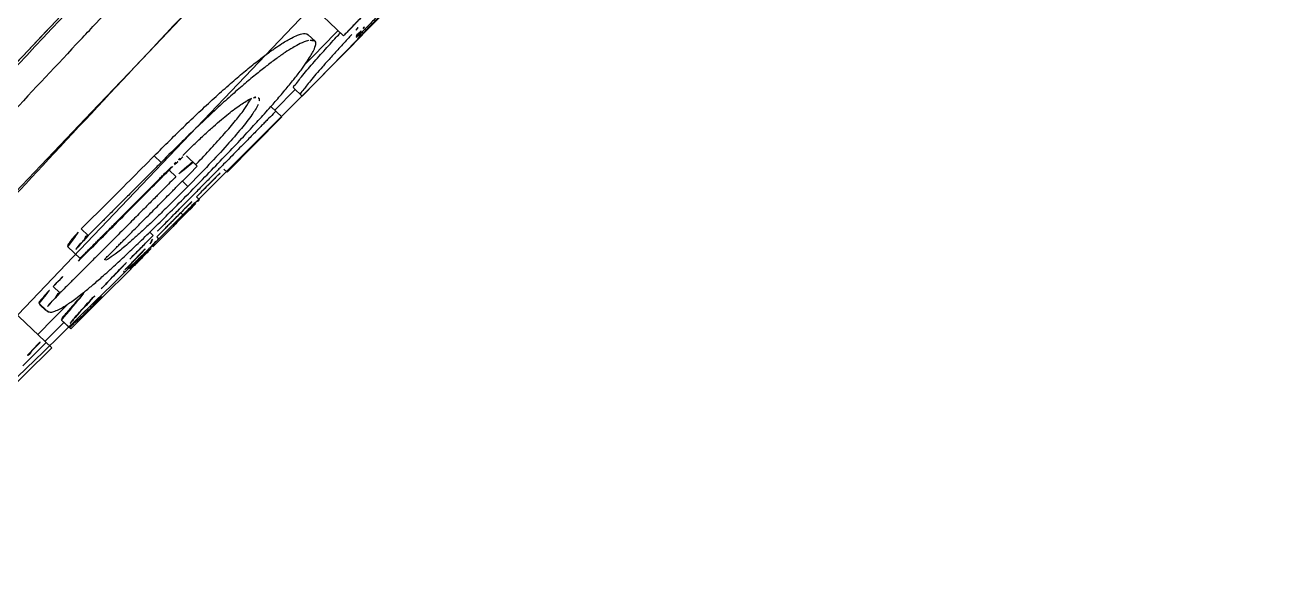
# Model space of a CAD drawing. Header units: millimetres. Extents: x 1145859089 to 1147511753, y -1047484727 to -1047247487.
# Drawn here: x 1147322598.42 to 1147322628.89, y -1047436624.09 to -1047436610.45 of the extents above; entities that cross this region are included whole.
import ezdxf
from ezdxf.xclip import XClip

# ---------------------------------------------------------------- set-up
doc = ezdxf.new("R2010")
doc.units = ezdxf.units.MM
doc.header["$LTSCALE"] = 100
doc.header["$MEASUREMENT"] = 0
doc.header["$XCLIPFRAME"] = 2
doc.layers.get('0').update_dxf_attribs({"linetype": 'CONTINUOUS'})
doc.layers.add('XREF', color=135, linetype='CONTINUOUS')
doc.layers.add('단지배치도$0$W240910', color=135, linetype='CONTINUOUS')

# ---------------------------------------------------------------- blocks, each defined once
blk = doc.blocks.new('단지배치도$0$zw$9902')
at = {"layer": '단지배치도$0$W240910', "linetype": 'ByBlock', "ltscale": 20}
for p, q in [((62296.523, -65279.298), (62410.382, -65159.882)), ((62328.063, -65240.058), (62326.053, -65242.195)), ((62333.274, -65240.608), (62334.104, -65241.4)), ((62333.252, -65241.376), (62333.42, -65241.536)), ((62333.252, -65241.376), (62333.253, -65241.377)), ((62333.573, -65241.685), (62333.973, -65241.274)), ((62334.506, -65241.412), (62334.602, -65241.313)), ((62334.521, -65241.295), (62334.546, -65241.319)), ((62334.453, -65241.48), (62333.099, -65242.865)), ((62333.441, -65241.819), (62333.573, -65241.685)), ((62334.447, -65241.473), (62334.506, -65241.412)), ((62334.454, -65241.48), (62334.447, -65241.473)), ((62333.187, -65242.081), (62333.441, -65241.819)), ((62332.051, -65242.909), (62332.062, -65242.923)), ((62332.932, -65242.706), (62332.44, -65243.207)), ((62332.898, -65242.674), (62333.099, -65242.865)), ((62332.607, -65243.366), (62332.345, -65243.116)), ((62332.607, -65243.366), (62331.284, -65244.708)), ((62329.684, -65244.472), (62329.518, -65244.313)), ((62330.559, -65244.561), (62330.299, -65244.312)), ((62330.045, -65244.813), (62329.879, -65244.655)), ((62330.044, -65245.082), (62330.377, -65244.745)), ((62330.377, -65244.745), (62330.559, -65244.561)), ((62330.524, -65244.527), (62330.546, -65244.504)), ((62331.206, -65244.633), (62331.284, -65244.708)), ((62330.2, -65244.924), (62330.334, -65245.052)), ((62330.521, -65245.204), (62330.186, -65245.542)), ((62330.614, -65245.378), (62330.54, -65245.307)), ((62330.213, -65245.738), (62329.808, -65246.147)), ((62330.213, -65245.738), (62330.162, -65245.689)), ((62327.917, -65246.243), (62327.75, -65246.084)), ((62329.467, -65246.268), (62329.34, -65246.395)), ((62329.493, -65246.241), (62329.41, -65246.162)), ((62329.493, -65246.241), (62329.467, -65246.268)), ((62329.486, -65246.514), (62329.732, -65246.267)), ((62329.582, -65246.274), (62329.621, -65246.235)), ((62329.808, -65246.147), (62329.633, -65246.323)), ((62329.732, -65246.267), (62329.83, -65246.168)), ((62329.83, -65246.168), (62329.975, -65246.022)), ((62327.427, -65246.517), (62327.72, -65246.797)), ((62329.633, -65246.323), (62329.582, -65246.274)), ((62327.684, -65246.861), (62327.734, -65246.81)), ((62328.875, -65247.133), (62328.34, -65247.667)), ((62328.87, -65247.137), (62328.871, -65247.136)), ((62328.871, -65247.136), (62328.875, -65247.133)), ((62328.875, -65247.133), (62328.909, -65247.098)), ((62328.909, -65247.098), (62329.018, -65246.988)), ((62327.235, -65247.634), (62327.068, -65247.475)), ((62328.34, -65247.667), (62327.501, -65248.503)), ((62327.035, -65248.966), (62325.919, -65247.902)), ((62326.898, -65248.052), (62326.732, -65247.893)), ((62326.893, -65248.057), (62326.748, -65247.918)), ((62327.085, -65248.249), (62327.435, -65247.899)), ((62326.696, -65248.637), (62327.085, -65248.249)), ((62327.334, -65248.344), (62326.868, -65248.807)), ((62327.272, -65248.291), (62327.438, -65248.45)), ((62327.441, -65248.456), (62327.274, -65248.297)), ((62327.498, -65248.506), (62327.443, -65248.454)), ((62327.035, -65248.966), (62325.696, -65250.289)), ((62326.901, -65248.838), (62326.449, -65249.288)), ((62326.449, -65249.288), (62326.336, -65249.4))]:
    blk.add_line(p, q, dxfattribs=at)
at = {"layer": '단지배치도$0$W240910'}
for radius in [11431.377, 11931.377]:
    blk.add_arc((57394.291, -57699.4), radius, 251.6277496, 321.4181311, dxfattribs=at)
at = {"layer": '단지배치도$0$W240910', "linetype": 'ByBlock', "ltscale": 20}
for centre, radius, start, end in [((83110.002, -85034.369), 28703.079, 136.1634005, 136.5659855), ((82768.959, -84709.197), 28226.861, 136.1617134, 136.5676793), ((62384.061, -65287.518), 67.863, 136.96331, 137.15147), ((63310.132, -66163.544), 1347.322, 136.814884, 137.027323), ((62352.38, -65266.808), 31.593, 134.7338, 134.9948), ((62350.445, -65264.854), 28.842, 134.4426, 134.7356), ((62354.431, -65268.86), 34.494, 134.995, 135.2454)]:
    blk.add_arc(centre, radius, start, end, dxfattribs=at)
blk.add_ellipse((61988.099, -64900.376), major_axis=(11.578, -485.991), ratio=1, start_param=0.708795, end_param=0.862005, dxfattribs=at)
for points, knots in [([(62371.085, -65196.456), (62371.004, -65196.523), (62370.803, -65196.691), (62370.473, -65196.976), (62370.074, -65197.327), (62369.621, -65197.734), (62369.095, -65198.214), (62368.478, -65198.786), (62367.757, -65199.463), (62366.922, -65200.255), (62365.965, -65201.173), (62364.874, -65202.23), (62363.632, -65203.444), (62362.222, -65204.832), (62360.625, -65206.416), (62358.822, -65208.217), (62356.789, -65210.26), (62354.5, -65212.575), (62351.924, -65215.196), (62349.026, -65218.161), (62345.77, -65221.512), (62342.091, -65225.322), (62338.007, -65229.576), (62333.751, -65234.04), (62329.677, -65238.34), (62326.025, -65242.219), (62322.819, -65245.644), (62319.986, -65248.69), (62317.481, -65251.397), (62315.27, -65253.803), (62313.317, -65255.939), (62311.598, -65257.833), (62310.086, -65259.509), (62308.76, -65260.99), (62307.602, -65262.294), (62306.593, -65263.44), (62305.717, -65264.444), (62304.961, -65265.32), (62304.315, -65266.077), (62303.769, -65266.725), (62303.312, -65267.276), (62302.924, -65267.751), (62302.59, -65268.168), (62302.314, -65268.52), (62302.149, -65268.736), (62302.081, -65268.827)], [0, 0, 0, 0, 0.313904, 0.785938, 1.309904, 1.908722, 2.610799, 3.446041, 4.432154, 5.579577, 6.898803, 8.409937, 10.137933, 12.10808, 14.347045, 16.883775, 19.753734, 22.995188, 26.650958, 30.776923, 35.433042, 40.668896, 46.665278, 53.123251, 59.172395, 64.435061, 69.106362, 73.246956, 76.916151, 80.169465, 83.05019, 85.596842, 87.844859, 89.823381, 91.559072, 93.077294, 94.402921, 95.55651, 96.548523, 97.389382, 98.09617, 98.698881, 99.226154, 99.701164, 100.041093, 100.041093, 100.041093, 100.041093]), ([(62354.616, -65212.544), (62352.881, -65214.303), (62348.952, -65218.311), (62342.691, -65224.774), (62335.832, -65231.93), (62329.011, -65239.122), (62322.851, -65245.687), (62319.03, -65249.805), (62317.352, -65251.626)], [0, 0, 0, 0, 7.412838, 16.836515, 26.99373, 37.150656, 46.573573, 54.002163, 54.002163, 54.002163, 54.002163]), ([(62327.737, -65241.494), (62327.849, -65241.374), (62328.804, -65240.357), (62330.674, -65238.371), (62333.425, -65235.463), (62335.335, -65233.455), (62336.328, -65232.413)], [0, 0, 0, 0, 0.491064, 4.187909, 8.18136, 12.500928, 12.500928, 12.500928, 12.500928]), ([(62317.778, -65254.379), (62318.25, -65253.857), (62319.305, -65252.694), (62320.993, -65250.845), (62322.891, -65248.779), (62324.94, -65246.562), (62327.157, -65244.178), (62329.558, -65241.612), (62332.114, -65238.895), (62334.732, -65236.129), (62336.485, -65234.287), (62337.346, -65233.384)], [0, 0, 0, 0, 2.111795, 4.709599, 7.510723, 10.528744, 13.767017, 17.276494, 21.071442, 24.958315, 28.701306, 28.701306, 28.701306, 28.701306]), ([(62334.602, -65241.313), (62334.613, -65241.302), (62334.661, -65241.253), (62334.75, -65241.162), (62334.872, -65241.036), (62335.007, -65240.898), (62335.156, -65240.744), (62335.319, -65240.576), (62335.498, -65240.392), (62335.693, -65240.191), (62335.904, -65239.973), (62336.121, -65239.749), (62336.328, -65239.535), (62336.521, -65239.336), (62336.644, -65239.208), (62336.705, -65239.145)], [0, 0, 0, 0, 0.048569, 0.205838, 0.380419, 0.573688, 0.786968, 1.021443, 1.277808, 1.556595, 1.862797, 2.188414, 2.48939, 2.75604, 3.020717, 3.020717, 3.020717, 3.020717]), ([(62336.305, -65239.506), (62336.232, -65239.582), (62336.09, -65239.728), (62335.886, -65239.94), (62335.697, -65240.135), (62335.522, -65240.315), (62335.362, -65240.48), (62335.214, -65240.632), (62335.079, -65240.771), (62334.954, -65240.9), (62334.84, -65241.018), (62334.734, -65241.126), (62334.637, -65241.226), (62334.576, -65241.289), (62334.546, -65241.319)], [0, 0, 0, 0, 0.317885, 0.611258, 0.882437, 1.132587, 1.362725, 1.574, 1.767859, 1.946014, 2.110042, 2.261538, 2.400971, 2.526177, 2.526177, 2.526177, 2.526177]), ([(62334.104, -65241.4), (62334.133, -65241.371), (62334.189, -65241.313), (62334.276, -65241.224), (62334.367, -65241.13), (62334.466, -65241.028), (62334.572, -65240.919), (62334.687, -65240.801), (62334.806, -65240.679), (62334.925, -65240.555), (62335.004, -65240.475), (62335.043, -65240.434)], [0, 0, 0, 0, 0.121684, 0.24237, 0.373099, 0.514269, 0.666738, 0.831439, 1.008717, 1.177311, 1.346636, 1.346636, 1.346636, 1.346636]), ([(62329.518, -65244.313), (62329.643, -65244.188), (62329.893, -65243.938), (62330.27, -65243.57), (62330.643, -65243.215), (62331.007, -65242.878), (62331.355, -65242.568), (62331.676, -65242.293), (62331.964, -65242.058), (62332.215, -65241.865), (62332.426, -65241.714), (62332.596, -65241.6), (62332.73, -65241.518), (62332.857, -65241.449), (62332.975, -65241.393), (62333.105, -65241.348), (62333.213, -65241.34), (62333.252, -65241.376)], [0, 0, 0, 0, 0.531718, 1.060925, 1.578259, 2.078638, 2.548869, 2.974607, 3.347306, 3.664835, 3.923695, 4.124948, 4.278264, 4.395819, 4.559122, 4.663988, 4.824698, 4.824698, 4.824698, 4.824698]), ([(62332.898, -65242.674), (62332.866, -65242.643), (62332.989, -65242.541), (62333.056, -65242.423), (62333.189, -65242.272), (62333.325, -65242.111), (62333.474, -65241.941), (62333.626, -65241.771), (62333.778, -65241.603), (62333.913, -65241.456), (62333.996, -65241.365), (62334.03, -65241.329)], [0, 0, 0, 0, 0.133961, 0.29124, 0.487966, 0.706352, 0.933197, 1.162899, 1.391463, 1.613227, 1.761437, 1.761437, 1.761437, 1.761437]), ([(62334.308, -65241.367), (62334.282, -65241.395), (62334.177, -65241.508), (62333.999, -65241.702), (62333.787, -65241.936), (62333.601, -65242.145), (62333.443, -65242.326), (62333.315, -65242.48), (62333.199, -65242.613), (62333.141, -65242.715), (62333.035, -65242.804), (62333.064, -65242.832)], [0, 0, 0, 0, 0.114677, 0.464455, 0.786355, 1.064082, 1.30296, 1.505988, 1.67376, 1.804033, 1.925718, 1.925718, 1.925718, 1.925718]), ([(62334.416, -65241.444), (62334.377, -65241.407), (62334.516, -65241.318), (62334.556, -65241.256), (62334.578, -65241.227)], [0, 0, 0, 0, 0.162274, 0.2711901, 0.2711901, 0.2711901, 0.2711901]), ([(62334.546, -65241.319), (62334.52, -65241.346), (62334.493, -65241.427), (62334.465, -65241.399), (62334.465, -65241.399)], [0, 0, 0, 0, 0.1140331, 0.115711, 0.115711, 0.115711, 0.115711]), ([(62333.259, -65241.515), (62333.238, -65241.52), (62333.154, -65241.547), (62333.024, -65241.606), (62332.856, -65241.701), (62332.674, -65241.816), (62332.46, -65241.966), (62332.22, -65242.147), (62331.959, -65242.356), (62331.674, -65242.595), (62331.36, -65242.869), (62331.011, -65243.186), (62330.616, -65243.556), (62330.168, -65243.989), (62329.853, -65244.303), (62329.684, -65244.472)], [0, 0, 0, 0, 0.064316, 0.266952, 0.426152, 0.642908, 0.911158, 1.211463, 1.543762, 1.913293, 2.326934, 2.794562, 3.329307, 3.948056, 4.664266, 4.664266, 4.664266, 4.664266]), ([(62332.345, -65243.116), (62332.381, -65243.076), (62332.495, -65242.945), (62332.681, -65242.73), (62332.89, -65242.476), (62333.065, -65242.25), (62333.202, -65242.059), (62333.299, -65241.909), (62333.375, -65241.773), (62333.423, -65241.665), (62333.445, -65241.56), (62333.42, -65241.536)], [0, 0, 0, 0, 0.160374, 0.52192, 0.854318, 1.145515, 1.379736, 1.557195, 1.684754, 1.839827, 1.941845, 1.941845, 1.941845, 1.941845]), ([(62333.419, -65241.535), (62333.391, -65241.509), (62333.328, -65241.502), (62333.275, -65241.511), (62333.259, -65241.515)], [0, 0, 0, 0, 0.1157622, 0.1640916, 0.1640916, 0.1640916, 0.1640916]), ([(62331.783, -65242.966), (62331.808, -65242.953), (62331.854, -65242.93), (62331.902, -65242.909), (62331.924, -65242.902)], [0, 0, 0, 0, 0.0838812, 0.154969, 0.154969, 0.154969, 0.154969]), ([(62331.924, -65242.902), (62331.934, -65242.899), (62331.971, -65242.891), (62332.012, -65242.889), (62332.038, -65242.902)], [0, 0, 0, 0, 0.0299949, 0.1143319, 0.1143319, 0.1143319, 0.1143319]), ([(62330.249, -65244.262), (62330.336, -65244.177), (62330.501, -65244.017), (62330.737, -65243.795), (62330.949, -65243.604), (62331.138, -65243.439), (62331.31, -65243.298), (62331.465, -65243.176), (62331.607, -65243.074), (62331.712, -65243.006), (62331.77, -65242.974), (62331.783, -65242.966)], [0, 0, 0, 0, 0.364213, 0.689253, 0.97183, 1.22064, 1.441321, 1.638721, 1.812939, 1.966001, 2.012307, 2.012307, 2.012307, 2.012307]), ([(62330.288, -65245.289), (62330.441, -65245.134), (62330.735, -65244.835), (62331.156, -65244.4), (62331.537, -65243.999), (62331.878, -65243.634), (62332.142, -65243.344), (62332.293, -65243.175), (62332.345, -65243.116)], [0, 0, 0, 0, 0.652659, 1.259829, 1.815809, 2.313465, 2.756668, 2.992748, 2.992748, 2.992748, 2.992748]), ([(62332.037, -65243.068), (62331.993, -65243.154), (62331.866, -65243.354), (62331.609, -65243.676), (62331.261, -65244.078), (62330.827, -65244.547), (62330.506, -65244.878), (62330.334, -65245.052)], [0, 0, 0, 0, 0.289498, 0.70753, 1.235682, 1.885834, 2.620762, 2.620762, 2.620762, 2.620762]), ([(62330.546, -65244.504), (62330.665, -65244.38), (62330.893, -65244.138), (62331.209, -65243.789), (62331.474, -65243.477), (62331.682, -65243.218), (62331.785, -65243.055), (62331.83, -65242.986)], [0, 0, 0, 0, 0.517602, 0.99638, 1.411486, 1.74572, 1.991019, 1.991019, 1.991019, 1.991019]), ([(62332.464, -65243.229), (62332.442, -65243.252), (62332.376, -65243.319), (62332.283, -65243.414), (62332.183, -65243.516), (62332.097, -65243.604), (62332.001, -65243.701), (62331.896, -65243.808), (62331.78, -65243.926), (62331.653, -65244.055), (62331.514, -65244.196), (62331.361, -65244.351), (62331.195, -65244.52), (62331.014, -65244.704), (62330.826, -65244.895), (62330.659, -65245.063), (62330.558, -65245.165), (62330.521, -65245.204)], [0, 0, 0, 0, 0.09257, 0.284925, 0.396844, 0.520387, 0.656345, 0.805916, 0.970385, 1.15105, 1.349206, 1.56616, 1.803249, 2.06098, 2.338983, 2.608326, 2.770202, 2.770202, 2.770202, 2.770202]), ([(62327.75, -65246.084), (62327.945, -65245.89), (62328.337, -65245.499), (62328.926, -65244.909), (62329.32, -65244.512), (62329.518, -65244.313)], [0, 0, 0, 0, 0.825471, 1.659443, 2.501916, 2.501916, 2.501916, 2.501916]), ([(62330.013, -65244.522), (62330.032, -65244.504), (62330.071, -65244.468), (62330.113, -65244.436), (62330.134, -65244.418)], [0, 0, 0, 0, 0.0769193, 0.1598113, 0.1598113, 0.1598113, 0.1598113]), ([(62330.134, -65244.418), (62330.142, -65244.41), (62330.186, -65244.369), (62330.259, -65244.275), (62330.299, -65244.312)], [0, 0, 0, 0, 0.0332768, 0.1963161, 0.1963161, 0.1963161, 0.1963161]), ([(62327.72, -65246.797), (62327.751, -65246.766), (62327.82, -65246.698), (62327.934, -65246.584), (62328.043, -65246.475), (62328.143, -65246.374), (62328.23, -65246.288), (62328.324, -65246.194), (62328.427, -65246.09), (62328.54, -65245.977), (62328.663, -65245.854), (62328.797, -65245.72), (62328.94, -65245.576), (62329.086, -65245.429), (62329.225, -65245.29), (62329.35, -65245.164), (62329.461, -65245.052), (62329.56, -65244.953), (62329.649, -65244.863), (62329.73, -65244.781), (62329.824, -65244.686), (62329.892, -65244.618), (62329.936, -65244.574)], [0, 0, 0, 0, 0.130976, 0.290577, 0.483559, 0.594433, 0.716053, 0.849339, 0.995207, 1.154615, 1.328467, 1.517311, 1.722609, 1.938275, 2.137817, 2.313509, 2.469776, 2.609625, 2.735485, 2.849433, 2.953379, 3.138743, 3.138743, 3.138743, 3.138743]), ([(62327.734, -65246.81), (62327.82, -65246.724), (62328.22, -65246.324), (62328.935, -65245.606), (62329.563, -65244.974), (62329.879, -65244.655)], [0, 0, 0, 0, 0.367192, 1.69441, 3.041161, 3.041161, 3.041161, 3.041161]), ([(62329.684, -65244.472), (62329.654, -65244.503), (62329.587, -65244.57), (62329.476, -65244.682), (62329.37, -65244.788), (62329.274, -65244.885), (62329.191, -65244.968), (62329.101, -65245.058), (62329.003, -65245.157), (62328.896, -65245.264), (62328.78, -65245.38), (62328.658, -65245.502), (62328.539, -65245.621), (62328.429, -65245.731), (62328.332, -65245.828), (62328.245, -65245.916), (62328.166, -65245.994), (62328.058, -65246.102), (62327.976, -65246.184), (62327.917, -65246.243)], [0, 0, 0, 0, 0.130888, 0.285708, 0.472177, 0.578974, 0.6958, 0.823386, 0.962482, 1.113788, 1.277588, 1.454761, 1.628886, 1.783432, 1.920458, 2.042931, 2.153039, 2.252563, 2.501916, 2.501916, 2.501916, 2.501916]), ([(62329.879, -65244.655), (62329.902, -65244.631), (62329.947, -65244.587), (62329.992, -65244.543), (62330.013, -65244.522)], [0, 0, 0, 0, 0.0995669, 0.1885679, 0.1885679, 0.1885679, 0.1885679]), ([(62330.465, -65244.471), (62330.439, -65244.446), (62330.354, -65244.54), (62330.255, -65244.606), (62330.145, -65244.715), (62330.073, -65244.785), (62330.045, -65244.813)], [0, 0, 0, 0, 0.1074037, 0.2402891, 0.4259997, 0.5452762, 0.5452762, 0.5452762, 0.5452762]), ([(62330.54, -65245.307), (62330.544, -65245.303), (62330.599, -65245.247), (62330.703, -65245.142), (62330.848, -65244.996), (62330.979, -65244.862), (62331.096, -65244.743), (62331.17, -65244.669), (62331.206, -65244.633)], [0, 0, 0, 0, 0.0164638, 0.2349258, 0.4462524, 0.632294, 0.7965788, 0.9475094, 0.9475094, 0.9475094, 0.9475094]), ([(62330.045, -65244.813), (62330.008, -65244.851), (62329.926, -65244.934), (62329.819, -65245.042), (62329.721, -65245.141), (62329.637, -65245.226), (62329.544, -65245.319), (62329.442, -65245.422), (62329.331, -65245.534), (62329.208, -65245.657), (62329.075, -65245.792), (62328.929, -65245.939), (62328.769, -65246.099), (62328.6, -65246.269), (62328.43, -65246.439), (62328.27, -65246.6), (62328.127, -65246.743), (62328, -65246.87), (62327.886, -65246.984), (62327.783, -65247.087), (62327.69, -65247.18), (62327.605, -65247.265), (62327.528, -65247.341), (62327.438, -65247.431), (62327.341, -65247.528), (62327.268, -65247.601), (62327.235, -65247.634)], [0, 0, 0, 0, 0.159223, 0.348403, 0.457191, 0.576689, 0.707909, 0.851951, 1.009958, 1.183067, 1.37247, 1.579364, 1.804517, 2.049318, 2.300303, 2.527561, 2.728171, 2.907024, 3.067513, 3.212246, 3.343308, 3.462416, 3.57092, 3.669859, 3.842179, 3.981653, 3.981653, 3.981653, 3.981653]), ([(62330.334, -65245.052), (62330.219, -65245.169), (62330.003, -65245.385), (62329.7, -65245.683), (62329.438, -65245.935), (62329.214, -65246.145), (62329.021, -65246.321), (62328.852, -65246.469), (62328.707, -65246.588), (62328.583, -65246.689), (62328.466, -65246.758), (62328.353, -65246.868), (62328.31, -65246.827)], [0, 0, 0, 0, 0.491317, 0.91604, 1.276279, 1.580153, 1.838706, 2.06023, 2.249938, 2.407584, 2.524727, 2.705125, 2.705125, 2.705125, 2.705125]), ([(62328.31, -65246.827), (62328.342, -65246.795), (62328.412, -65246.724), (62328.505, -65246.631), (62328.59, -65246.546), (62328.663, -65246.472), (62328.743, -65246.392), (62328.831, -65246.304), (62328.926, -65246.208), (62329.031, -65246.102), (62329.145, -65245.988), (62329.27, -65245.862), (62329.405, -65245.727), (62329.55, -65245.58), (62329.697, -65245.432), (62329.838, -65245.29), (62329.952, -65245.175), (62330.019, -65245.107), (62330.044, -65245.082)], [0, 0, 0, 0, 0.136306, 0.299822, 0.39384, 0.496971, 0.610039, 0.733922, 0.869526, 1.017746, 1.179525, 1.355731, 1.54689, 1.753922, 1.972955, 2.175272, 2.352806, 2.460302, 2.460302, 2.460302, 2.460302]), ([(62328.452, -65247.066), (62328.482, -65247.039), (62328.606, -65246.926), (62328.832, -65246.716), (62329.141, -65246.423), (62329.485, -65246.09), (62329.871, -65245.708), (62330.143, -65245.435), (62330.288, -65245.289)], [0, 0, 0, 0, 0.11998, 0.502888, 0.925706, 1.399127, 1.936939, 2.554646, 2.554646, 2.554646, 2.554646]), ([(62329.621, -65246.235), (62329.65, -65246.206), (62329.704, -65246.151), (62329.785, -65246.07), (62329.866, -65245.987), (62329.957, -65245.896), (62330.056, -65245.796), (62330.165, -65245.686), (62330.284, -65245.565), (62330.41, -65245.438), (62330.497, -65245.351), (62330.54, -65245.307)], [0, 0, 0, 0, 0.124062, 0.229, 0.345051, 0.473103, 0.614064, 0.768782, 0.938013, 1.12212, 1.306123, 1.306123, 1.306123, 1.306123]), ([(62330.186, -65245.542), (62330.146, -65245.582), (62330.071, -65245.658), (62329.963, -65245.768), (62329.865, -65245.867), (62329.776, -65245.956), (62329.695, -65246.038), (62329.602, -65246.132), (62329.535, -65246.199), (62329.493, -65246.241)], [0, 0, 0, 0, 0.1694405, 0.3224437, 0.4611328, 0.5870874, 0.7012317, 0.8053277, 0.9843091, 0.9843091, 0.9843091, 0.9843091]), ([(62329.975, -65246.022), (62330.004, -65245.993), (62330.065, -65245.931), (62330.162, -65245.833), (62330.27, -65245.725), (62330.385, -65245.608), (62330.501, -65245.491), (62330.578, -65245.414), (62330.614, -65245.378)], [0, 0, 0, 0, 0.1228165, 0.2610981, 0.4139436, 0.5811987, 0.7530325, 0.9072853, 0.9072853, 0.9072853, 0.9072853]), ([(62330.6, -65245.364), (62330.625, -65245.389), (62330.484, -65245.438), (62330.427, -65245.538), (62330.309, -65245.639), (62330.241, -65245.71), (62330.213, -65245.738)], [0, 0, 0, 0, 0.1051482, 0.2363085, 0.4200356, 0.5380262, 0.5380262, 0.5380262, 0.5380262]), ([(62327.427, -65246.517), (62327.401, -65246.492), (62327.466, -65246.412), (62327.514, -65246.342), (62327.584, -65246.261), (62327.661, -65246.176), (62327.72, -65246.115), (62327.75, -65246.084)], [0, 0, 0, 0, 0.1072223, 0.2000916, 0.2932717, 0.416757, 0.5475384, 0.5475384, 0.5475384, 0.5475384]), ([(62327.917, -65246.243), (62327.885, -65246.213), (62327.831, -65246.355), (62327.736, -65246.425), (62327.669, -65246.529), (62327.559, -65246.643), (62327.593, -65246.676)], [0, 0, 0, 0, 0.1304269, 0.2430139, 0.4044271, 0.5464227, 0.5464227, 0.5464227, 0.5464227]), ([(62329.558, -65246.382), (62329.551, -65246.395), (62329.518, -65246.456), (62329.434, -65246.518), (62329.351, -65246.605), (62329.277, -65246.677), (62329.198, -65246.755), (62329.114, -65246.836), (62329.03, -65246.922), (62328.925, -65246.999), (62328.836, -65247.177), (62328.785, -65247.129)], [0, 0, 0, 0, 0.042941, 0.207977, 0.302333, 0.405232, 0.516763, 0.636074, 0.758359, 0.865201, 1.076875, 1.076875, 1.076875, 1.076875]), ([(62328.807, -65247.075), (62328.819, -65247.065), (62328.879, -65247.023), (62328.945, -65246.93), (62329.046, -65246.827), (62329.149, -65246.719), (62329.269, -65246.585), (62329.377, -65246.503), (62329.416, -65246.443)], [0, 0, 0, 0, 0.0498354, 0.2173813, 0.3357001, 0.4834296, 0.6640896, 0.8788445, 0.8788445, 0.8788445, 0.8788445]), ([(62329.34, -65246.395), (62329.329, -65246.406), (62329.281, -65246.455), (62329.194, -65246.544), (62329.073, -65246.666), (62328.957, -65246.785), (62328.881, -65246.862), (62328.849, -65246.895)], [0, 0, 0, 0, 0.0479318, 0.2032846, 0.3751298, 0.5643994, 0.7008726, 0.7008726, 0.7008726, 0.7008726]), ([(62329.018, -65246.988), (62329.045, -65246.96), (62329.104, -65246.901), (62329.192, -65246.811), (62329.28, -65246.723), (62329.362, -65246.64), (62329.43, -65246.571), (62329.471, -65246.53), (62329.486, -65246.514)], [0, 0, 0, 0, 0.1183641, 0.250549, 0.3758378, 0.4924624, 0.5997051, 0.6661948, 0.6661948, 0.6661948, 0.6661948]), ([(62326.998, -65248.103), (62327.027, -65248.104), (62327.098, -65248.081), (62327.209, -65248.036), (62327.318, -65247.973), (62327.424, -65247.907), (62327.532, -65247.832), (62327.669, -65247.731), (62327.842, -65247.595), (62328.051, -65247.421), (62328.259, -65247.24), (62328.396, -65247.117), (62328.452, -65247.066)], [0, 0, 0, 0, 0.086386, 0.216828, 0.361871, 0.462922, 0.591295, 0.756484, 0.972265, 1.251356, 1.572116, 1.801551, 1.801551, 1.801551, 1.801551]), ([(62328.849, -65246.895), (62328.832, -65246.912), (62328.762, -65246.984), (62328.634, -65247.116), (62328.458, -65247.298), (62328.27, -65247.495), (62328.141, -65247.631), (62328.076, -65247.701)], [0, 0, 0, 0, 0.071682, 0.300934, 0.552914, 0.830897, 1.116566, 1.116566, 1.116566, 1.116566]), ([(62326.732, -65247.893), (62326.707, -65247.869), (62326.798, -65247.78), (62326.856, -65247.697), (62326.961, -65247.586), (62327.029, -65247.515), (62327.068, -65247.475)], [0, 0, 0, 0, 0.1023765, 0.2416413, 0.3719002, 0.5406583, 0.5406583, 0.5406583, 0.5406583]), ([(62327.235, -65247.634), (62327.204, -65247.604), (62327.15, -65247.745), (62327.052, -65247.813), (62326.99, -65247.916), (62326.865, -65248.02), (62326.898, -65248.052)], [0, 0, 0, 0, 0.1292709, 0.2415057, 0.4024189, 0.5399831, 0.5399831, 0.5399831, 0.5399831]), ([(62327.272, -65248.291), (62327.266, -65248.241), (62327.353, -65248.175), (62327.429, -65248.067), (62327.531, -65247.955), (62327.65, -65247.821), (62327.785, -65247.675), (62327.879, -65247.574), (62327.926, -65247.524)], [0, 0, 0, 0, 0.148752, 0.26347, 0.414296, 0.596625, 0.803175, 1.009353, 1.009353, 1.009353, 1.009353]), ([(62328.076, -65247.701), (62328.018, -65247.762), (62327.914, -65247.874), (62327.772, -65248.029), (62327.659, -65248.158), (62327.565, -65248.263), (62327.501, -65248.356), (62327.434, -65248.413), (62327.438, -65248.45)], [0, 0, 0, 0, 0.2517625, 0.4596083, 0.6303612, 0.7685026, 0.8754688, 0.9856686, 0.9856686, 0.9856686, 0.9856686]), ([(62327.445, -65248.462), (62327.48, -65248.481), (62327.541, -65248.389), (62327.625, -65248.333), (62327.71, -65248.251), (62327.805, -65248.164), (62327.907, -65248.066), (62328.014, -65247.965), (62328.122, -65247.848), (62328.228, -65247.786), (62328.295, -65247.623), (62328.328, -65247.654)], [0, 0, 0, 0, 0.120911, 0.21738, 0.334054, 0.465085, 0.606811, 0.757509, 0.911832, 1.060653, 1.198865, 1.198865, 1.198865, 1.198865]), ([(62326.92, -65248.07), (62326.937, -65248.084), (62326.963, -65248.1), (62326.992, -65248.103), (62326.998, -65248.103)], [0, 0, 0, 0, 0.06616309, 0.08652459, 0.08652459, 0.08652459, 0.08652459]), ([(62326.445, -65249.143), (62326.475, -65249.172), (62326.529, -65249.033), (62326.629, -65248.968), (62326.688, -65248.864), (62326.83, -65248.771), (62326.797, -65248.74)], [0, 0, 0, 0, 0.1270704, 0.2394803, 0.4021652, 0.5373283, 0.5373283, 0.5373283, 0.5373283])]:
    blk.add_open_spline(points, degree=3, knots=knots, dxfattribs=at)
for points in [[(62334.578, -65241.227), (62334.605, -65241.192), (62334.636, -65241.16), (62334.665, -65241.128)], [(62332.038, -65242.902), (62332.042, -65242.904), (62332.047, -65242.907), (62332.051, -65242.91)], [(62331.83, -65242.986), (62331.842, -65242.968), (62331.854, -65242.949), (62331.866, -65242.93)], [(62332.062, -65242.923), (62332.086, -65242.965), (62332.059, -65243.024), (62332.037, -65243.068)], [(62329.416, -65246.443), (62329.459, -65246.377), (62329.524, -65246.22), (62329.582, -65246.274)], [(62329.633, -65246.323), (62329.609, -65246.301), (62329.574, -65246.355), (62329.558, -65246.382)], [(62327.068, -65247.475), (62327.274, -65247.27), (62327.479, -65247.065), (62327.684, -65246.861)], [(62328.785, -65247.129), (62328.771, -65247.115), (62328.792, -65247.088), (62328.807, -65247.075)], [(62326.747, -65247.919), (62326.74, -65247.912), (62326.734, -65247.903), (62326.732, -65247.893)], [(62326.898, -65248.052), (62326.905, -65248.058), (62326.912, -65248.065), (62326.92, -65248.07)], [(62327.273, -65248.297), (62327.272, -65248.295), (62327.272, -65248.293), (62327.272, -65248.291)], [(62327.438, -65248.45), (62327.438, -65248.452), (62327.439, -65248.454), (62327.44, -65248.456)], [(62327.44, -65248.456), (62327.441, -65248.458), (62327.442, -65248.461), (62327.445, -65248.462)]]:
    blk.add_open_spline(points, degree=3, dxfattribs=at)
blk = doc.blocks.new('단지배치도')
blk.add_blockref('단지배치도$0$zw$9902', (141034.193, 142437.157))

msp = doc.modelspace()

# ---------------------------------------------------------------- block references
at = {"layer": 'XREF'}
ref = msp.add_blockref('단지배치도', (1147119237.834579, -1047513806.462535), dxfattribs=at)
XClip(ref).set_block_clipping_path([(72982.4064819524, 34919.7593965298), (360382.4067475507, 255319.7593436697)])

doc.saveas('drawing.dxf')
